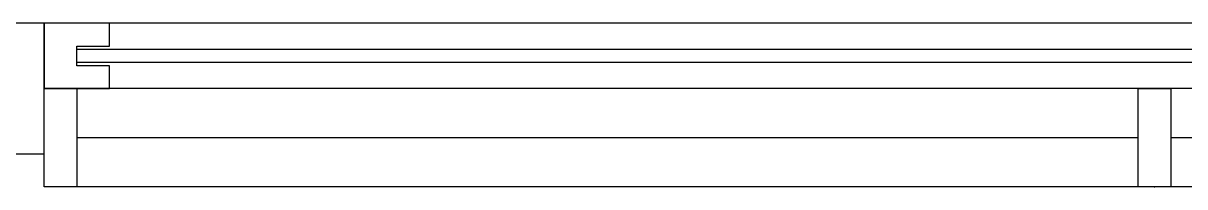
# Model space of a CAD drawing. Header units: millimetres. Extents: x -7614 to 421357, y 85218 to 341757.
# Drawn here: x 151638 to 153415, y 220767 to 221017 of the extents above; entities that cross this region are included whole.
import ezdxf

# ---------------------------------------------------------------- set-up
doc = ezdxf.new("R2010")
doc.units = ezdxf.units.MM
doc.header["$LTSCALE"] = 600
doc.header["$MEASUREMENT"] = 0
doc.layers.add('e-plan', color=9, linetype='CONTINUOUS')

msp = doc.modelspace()

# ---------------------------------------------------------------- linework, layer by layer
at = {"layer": 'e-plan'}
for p, q in [((151670.4, 221016.7), (148020.4, 221016.7)), ((158445.4, 221016.7), (151670.4, 221016.7)), ((151670.4, 220816.7), (151670.4, 221016.7)), ((151770.4, 221016.7), (151670.4, 221016.7)), ((151670.4, 221016.7), (151670.4, 220916.7)), ((151770.4, 220981.7), (151770.4, 221016.7)), ((151720.4, 220951.7), (151720.4, 220981.7)), ((151720.4, 220981.7), (151770.4, 220981.7)), ((158395.4, 220976.7), (151720.4, 220976.7)), ((158395.4, 220956.7), (151720.4, 220956.7)), ((151770.4, 220951.7), (151720.4, 220951.7)), ((151770.4, 220916.7), (151770.4, 220951.7)), ((158365.4, 220916.7), (151670.4, 220916.7)), ((151670.4, 220766.7), (151670.4, 220916.7)), ((151670.4, 220916.7), (151720.4, 220916.7)), ((151670.4, 220916.7), (151770.4, 220916.7)), ((151720.4, 220916.7), (151720.4, 220766.7)), ((153344.1, 220766.7), (153344.1, 220916.7)), ((153344.1, 220916.7), (153394.1, 220916.7)), ((153394.1, 220916.7), (153394.1, 220766.7)), ((153344.1, 220841.7), (151720.4, 220841.7)), ((155017.9, 220841.7), (153394.1, 220841.7)), ((151670.4, 220816.7), (148020.4, 220816.7)), ((151720.4, 220766.7), (151670.4, 220766.7)), ((158390.4, 220766.7), (151695.4, 220766.7)), ((153394.1, 220766.7), (153344.1, 220766.7))]:
    msp.add_line(p, q, dxfattribs=at)
msp.add_point((153369.1, 220766.7), dxfattribs=at)

doc.saveas('drawing.dxf')
